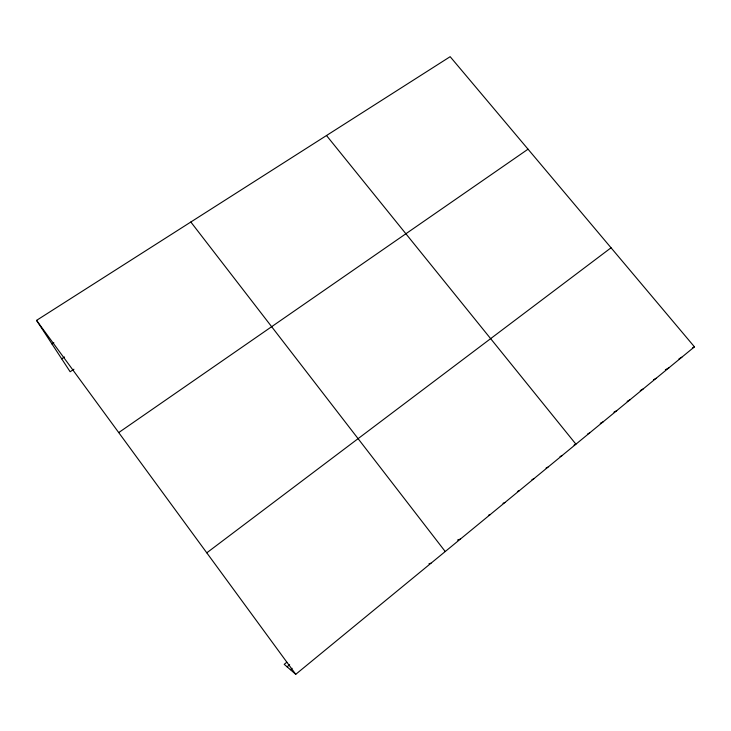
<?xml version="1.0" encoding="UTF-8"?>
<svg xmlns="http://www.w3.org/2000/svg" width="731" height="731" viewBox="0 0 731 731"><rect width="100%" height="100%" fill="white"/><g stroke="black" fill="none" stroke-linecap="round" stroke-linejoin="round"><path stroke-width="1.1" d="M286.79 662.231L284.204 664.333L295.744 674.311L694.45 346.841L450.159 56.689L36.55 320.37L70.139 371.75L73.922 369.246M287.091 666.827L289.64 664.735M290.408 669.687L292.098 668.308M206.782 552.828L611.052 247.782M118.724 432.578L528.038 149.188M61.687 358.83L64.483 356.993M52.011 344.018L53.866 342.821M692.504 347.983L694.45 346.841M678.971 358.866L681.831 357.203M665.356 369.813L669.075 367.675M653.468 379.809L656.191 378.265M640.246 390.592L643.17 388.956M627.171 401.328L630.003 399.766M613.949 412.183L616.699 410.694M600.288 423.313L603.258 421.732M587.751 433.894L589.67 432.898M574.073 445.124L575.927 444.183L326.501 135.527M560.028 456.583L562.048 455.587M546.066 468.05L548.003 467.118M531.949 479.646L533.804 478.778M517.42 491.479L519.458 490.565M503.001 503.321L504.938 502.489M488.418 515.291L490.263 514.542M457.524 540.072L460.411 539.058M428.96 563.793L430.998 563.217M190.837 222.014L445.234 551.53M36.55 320.37L295.744 674.311"/></g></svg>
